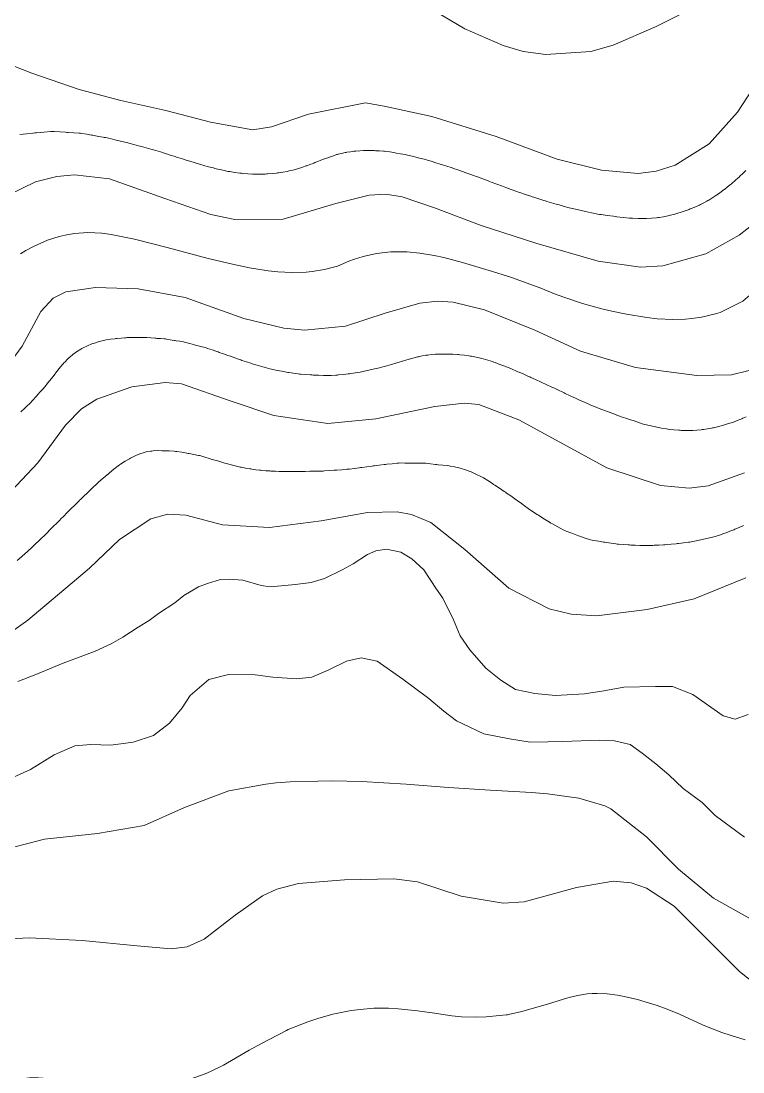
# Model space of a CAD drawing. Header units: metres. Extents: x 548946 to 557077, y 1838800 to 1845419.
# Drawn here: x 554196.6 to 554395.3, y 1841173.8 to 1841462.9 of the extents above; entities that cross this region are included whole.
import ezdxf

# ---------------------------------------------------------------- set-up
doc = ezdxf.new("R2010")
doc.units = ezdxf.units.M
doc.header["$LTSCALE"] = 28
doc.layers.add('1', color=7, linetype='Continuous', lineweight=13)
doc.layers.add('2', color=7, linetype='Continuous', lineweight=13)

msp = doc.modelspace()

# ---------------------------------------------------------------- linework, layer by layer
at = {"layer": '1'}
for points in [[(554191.89, 1841451.59), (554199.59, 1841448.56), (554212.64, 1841444.03), (554224.07, 1841441.01), (554236.46, 1841438.26), (554248.77, 1841435.06), (554260.37, 1841432.93), (554265.52, 1841433.78), (554275.75, 1841437.29), (554291.43, 1841440.4), (554296.57, 1841439.47), (554309.69, 1841436.67), (554327.32, 1841431.12), (554344.16, 1841424.91), (554356.31, 1841421.84), (554366.42, 1841421), (554371.41, 1841421.58), (554376.62, 1841423.24), (554385.96, 1841429.14), (554393.76, 1841437.87), (554403.4, 1841452.56)], [(554255.48, 1841421.25), (554254.07, 1841421.47), (554253.67, 1841421.54), (554253.27, 1841421.61), (554251.8, 1841421.93), (554250.34, 1841422.28), (554249.95, 1841422.37), (554249.56, 1841422.47), (554248.18, 1841422.81), (554246.8, 1841423.18), (554246.4, 1841423.3), (554246.01, 1841423.41), (554244.55, 1841423.86), (554243.11, 1841424.32), (554242.72, 1841424.44), (554242.34, 1841424.56), (554241.04, 1841424.96), (554239.76, 1841425.36), (554239.4, 1841425.48), (554239.04, 1841425.59), (554237.71, 1841426.03), (554236.38, 1841426.46), (554236.01, 1841426.58), (554235.65, 1841426.69), (554234.35, 1841427.08), (554233.05, 1841427.46), (554232.69, 1841427.57), (554232.34, 1841427.67), (554231.04, 1841428.04), (554229.74, 1841428.4), (554229.37, 1841428.5), (554229, 1841428.6), (554227.67, 1841428.95), (554226.34, 1841429.29), (554225.98, 1841429.38), (554225.63, 1841429.47), (554224.36, 1841429.77), (554222.41, 1841430.24), (554221.15, 1841430.54), (554219.89, 1841430.82), (554219.55, 1841430.89), (554219.21, 1841430.96), (554217.98, 1841431.18), (554216.74, 1841431.4), (554216.39, 1841431.46), (554216.04, 1841431.53), (554214.73, 1841431.77), (554213.37, 1841431.99), (554212.99, 1841432.04), (554212.59, 1841432.08), (554211.14, 1841432.17), (554209.65, 1841432.24), (554209.24, 1841432.27), (554208.83, 1841432.3), (554207.35, 1841432.45), (554205.76, 1841432.54), (554205.29, 1841432.54), (554204.8, 1841432.52), (554202.89, 1841432.37), (554200.94, 1841432.16), (554200.42, 1841432.11), (554199.91, 1841432.05), (554198.14, 1841431.88), (554196.32, 1841431.65)], [(554327.53, 1841418.01), (554325.97, 1841418.6), (554325.55, 1841418.76), (554325.13, 1841418.91), (554323.65, 1841419.47), (554322.21, 1841420), (554321.83, 1841420.15), (554321.44, 1841420.29), (554320.08, 1841420.78), (554318.76, 1841421.25), (554318.4, 1841421.38), (554318.05, 1841421.5), (554316.8, 1841421.94), (554315.6, 1841422.36), (554315.27, 1841422.47), (554314.95, 1841422.58), (554313.79, 1841422.97), (554312.63, 1841423.34), (554312.3, 1841423.44), (554311.97, 1841423.55), (554310.73, 1841423.93), (554309.47, 1841424.31), (554309.13, 1841424.41), (554308.78, 1841424.51), (554307.55, 1841424.86), (554306.3, 1841425.19), (554305.94, 1841425.28), (554305.59, 1841425.37), (554304.28, 1841425.7), (554302.98, 1841426.01), (554302.63, 1841426.09), (554302.29, 1841426.16), (554301.06, 1841426.39), (554299.88, 1841426.59), (554299.56, 1841426.64), (554299.23, 1841426.69), (554298.09, 1841426.88), (554296.95, 1841427.03), (554296.64, 1841427.06), (554296.33, 1841427.09), (554295.22, 1841427.17), (554294.12, 1841427.23), (554293.83, 1841427.24), (554293.53, 1841427.25), (554292.5, 1841427.29), (554291.47, 1841427.3), (554291.18, 1841427.29), (554290.89, 1841427.28), (554289.82, 1841427.23), (554288.76, 1841427.14), (554288.48, 1841427.11), (554288.2, 1841427.07), (554287.24, 1841426.95), (554286.31, 1841426.79), (554286.05, 1841426.75), (554285.79, 1841426.7), (554284.85, 1841426.5), (554283.92, 1841426.28), (554283.68, 1841426.21), (554283.43, 1841426.14), (554282.58, 1841425.86), (554281.75, 1841425.57), (554281.52, 1841425.48), (554281.29, 1841425.4), (554280.45, 1841425.11), (554279.61, 1841424.8), (554279.37, 1841424.72), (554279.14, 1841424.62), (554278.31, 1841424.28), (554277.47, 1841423.94), (554277.24, 1841423.84), (554277, 1841423.75), (554276.14, 1841423.43), (554275.27, 1841423.11), (554275.03, 1841423.02), (554274.78, 1841422.93), (554273.88, 1841422.62), (554272.95, 1841422.31), (554272.69, 1841422.24), (554272.42, 1841422.16), (554271.44, 1841421.9), (554270.42, 1841421.66), (554270.12, 1841421.59), (554269.82, 1841421.53), (554268.7, 1841421.33), (554267.54, 1841421.15), (554267.21, 1841421.11), (554266.89, 1841421.07), (554265.71, 1841420.94), (554264.49, 1841420.84), (554264.14, 1841420.82), (554263.78, 1841420.8), (554262.46, 1841420.76), (554261.11, 1841420.76), (554260.74, 1841420.77), (554260.36, 1841420.79), (554259, 1841420.87), (554257.63, 1841421), (554257.25, 1841421.04), (554256.87, 1841421.08), (554255.48, 1841421.25)], [(554189.79, 1841413.44), (554200.64, 1841418.66), (554206.45, 1841420.12), (554211.31, 1841420.55), (554221.02, 1841419.51), (554236.19, 1841414.09), (554248.86, 1841409.67), (554255.42, 1841408.32), (554268.75, 1841408.41), (554283.28, 1841412.67), (554292.42, 1841415.02), (554297.02, 1841415.25), (554301.54, 1841414.55), (554310.41, 1841411.47), (554323.21, 1841406.62), (554338.31, 1841401.77), (554355.42, 1841396.88), (554367.11, 1841395.19), (554373.22, 1841395.57), (554385.01, 1841398.87), (554394.2, 1841403.95), (554398.45, 1841407.29)], [(554396.04, 1841421.74), (554395.23, 1841420.96), (554394.41, 1841420.19), (554394.18, 1841419.99), (554393.96, 1841419.78), (554393.14, 1841419.04), (554392.31, 1841418.33), (554392.08, 1841418.13), (554391.85, 1841417.94), (554391, 1841417.26), (554390.16, 1841416.6), (554389.92, 1841416.42), (554389.69, 1841416.24), (554388.85, 1841415.62), (554388, 1841415.02), (554387.77, 1841414.87), (554387.54, 1841414.71), (554386.69, 1841414.17), (554385.84, 1841413.65), (554385.6, 1841413.51), (554385.35, 1841413.37), (554384.46, 1841412.88), (554383.53, 1841412.4), (554383.27, 1841412.28), (554383.01, 1841412.15), (554382.03, 1841411.72), (554381.02, 1841411.31), (554380.73, 1841411.2), (554380.44, 1841411.09), (554379.36, 1841410.7), (554378.25, 1841410.32), (554377.94, 1841410.22), (554377.62, 1841410.12), (554376.47, 1841409.78), (554375.29, 1841409.47), (554374.96, 1841409.39), (554374.62, 1841409.32), (554373.41, 1841409.07), (554372.16, 1841408.86), (554371.8, 1841408.82), (554371.44, 1841408.78), (554370.09, 1841408.67), (554368.68, 1841408.61), (554368.29, 1841408.59), (554367.89, 1841408.59), (554366.44, 1841408.58), (554364.91, 1841408.63), (554364.47, 1841408.66), (554364.01, 1841408.69), (554362.31, 1841408.86), (554360.57, 1841409.07), (554360.09, 1841409.12), (554359.62, 1841409.18), (554357.94, 1841409.39), (554356.27, 1841409.64), (554355.81, 1841409.72), (554355.34, 1841409.8), (554353.63, 1841410.13), (554351.97, 1841410.49), (554351.53, 1841410.59), (554351.11, 1841410.68), (554349.65, 1841411.01), (554348.25, 1841411.35), (554347.86, 1841411.44), (554347.47, 1841411.54), (554346.06, 1841411.92), (554344.67, 1841412.31), (554344.29, 1841412.41), (554343.91, 1841412.52), (554342.59, 1841412.91), (554341.26, 1841413.3), (554340.89, 1841413.42), (554340.51, 1841413.53), (554339.12, 1841413.96), (554337.7, 1841414.42), (554337.3, 1841414.55), (554336.9, 1841414.68), (554335.42, 1841415.18), (554333.91, 1841415.71), (554333.49, 1841415.85), (554333.07, 1841416), (554331.53, 1841416.55), (554329.98, 1841417.11), (554329.54, 1841417.27), (554329.11, 1841417.43), (554327.53, 1841418.01)], [(554375.94, 1841380.82), (554371.68, 1841381.02), (554368.85, 1841381.32), (554363.23, 1841382.23), (554359.16, 1841383.09), (554356.47, 1841383.75), (554351.13, 1841385.24), (554345.97, 1841386.93), (554343.41, 1841387.87), (554339.61, 1841389.37), (554330.83, 1841392.58), (554330.45, 1841392.71), (554326.37, 1841394.04), (554318.13, 1841396.45), (554312.94, 1841397.81), (554310.32, 1841398.4), (554306.34, 1841399.06), (554302.81, 1841399.38), (554301.04, 1841399.44), (554298.39, 1841399.38), (554294.46, 1841398.96), (554290.8, 1841398.17), (554288.4, 1841397.42), (554286.82, 1841396.83), (554283.69, 1841395.44), (554282.65, 1841395.15), (554280.14, 1841394.57), (554276.75, 1841394.02), (554275.04, 1841393.84), (554271.18, 1841393.69), (554267.25, 1841393.89), (554264.64, 1841394.18), (554259.46, 1841395.03), (554255.66, 1841395.81), (554248.12, 1841397.6), (554236.81, 1841400.63), (554227.85, 1841402.88), (554226.51, 1841403.19), (554221.46, 1841404.17), (554218.91, 1841404.51), (554215.06, 1841404.69), (554213.79, 1841404.65), (554211.27, 1841404.43), (554208.76, 1841404), (554207.11, 1841403.61), (554203.88, 1841402.58), (554200.28, 1841401), (554197.98, 1841399.74), (554196.49, 1841398.82)], [(554397.19, 1841387.48), (554395.26, 1841385.8), (554388.94, 1841382.68), (554387.71, 1841382.31), (554383.85, 1841381.44), (554381.23, 1841381.08), (554379.47, 1841380.92), (554375.94, 1841380.82)], [(554207.5, 1841367.75), (554208.24, 1841368.63), (554208.45, 1841368.86), (554208.66, 1841369.1), (554209.46, 1841369.92), (554210.34, 1841370.72), (554210.6, 1841370.93), (554210.87, 1841371.15), (554211.93, 1841371.93), (554213.06, 1841372.65), (554213.39, 1841372.84), (554213.71, 1841373.01), (554214.9, 1841373.58), (554216.13, 1841374.07), (554216.48, 1841374.2), (554216.83, 1841374.32), (554218.11, 1841374.71), (554219.38, 1841375.04), (554219.73, 1841375.11), (554220.07, 1841375.18), (554221.28, 1841375.36), (554222.44, 1841375.5), (554222.76, 1841375.54), (554223.07, 1841375.57), (554224.16, 1841375.69), (554225.23, 1841375.78), (554225.52, 1841375.79), (554225.82, 1841375.8), (554226.9, 1841375.82), (554227.97, 1841375.82), (554228.26, 1841375.82), (554228.55, 1841375.82), (554229.58, 1841375.84), (554230.61, 1841375.84), (554230.91, 1841375.84), (554231.21, 1841375.82), (554232.31, 1841375.75), (554233.41, 1841375.66), (554233.71, 1841375.63), (554234, 1841375.61), (554235.03, 1841375.56), (554236.05, 1841375.48), (554236.34, 1841375.45), (554236.63, 1841375.41), (554237.71, 1841375.24), (554238.77, 1841375.05), (554239.06, 1841375), (554239.34, 1841374.96), (554240.33, 1841374.8), (554241.34, 1841374.62), (554241.64, 1841374.56), (554241.95, 1841374.49), (554243.12, 1841374.2), (554244.32, 1841373.87), (554244.65, 1841373.78), (554244.97, 1841373.69), (554246.12, 1841373.39), (554247.27, 1841373.06), (554247.61, 1841372.96), (554247.94, 1841372.85), (554249.21, 1841372.43), (554250.48, 1841371.99), (554250.83, 1841371.87), (554251.17, 1841371.75), (554252.37, 1841371.34), (554253.57, 1841370.92), (554253.91, 1841370.8), (554254.25, 1841370.68), (554255.49, 1841370.23), (554256.74, 1841369.78), (554257.08, 1841369.66), (554257.42, 1841369.55), (554258.64, 1841369.13), (554259.87, 1841368.74), (554260.21, 1841368.63), (554260.56, 1841368.52), (554261.85, 1841368.13), (554263.14, 1841367.76), (554263.49, 1841367.66), (554263.85, 1841367.57), (554265.12, 1841367.24), (554266.39, 1841366.95), (554266.74, 1841366.87), (554267.09, 1841366.79), (554268.37, 1841366.54), (554269.65, 1841366.31), (554270, 1841366.25), (554270.35, 1841366.2), (554271.62, 1841366), (554272.9, 1841365.84), (554273.26, 1841365.8), (554273.62, 1841365.76), (554274.94, 1841365.64), (554276.29, 1841365.55), (554276.67, 1841365.53), (554277.05, 1841365.51), (554278.44, 1841365.44), (554279.83, 1841365.4), (554280.21, 1841365.4), (554280.59, 1841365.4), (554281.95, 1841365.43)], [(554281.95, 1841365.43), (554283.29, 1841365.5), (554283.66, 1841365.52), (554284.02, 1841365.55), (554285.34, 1841365.66), (554286.65, 1841365.81), (554287.02, 1841365.85), (554287.38, 1841365.9), (554288.68, 1841366.1), (554289.97, 1841366.34), (554290.32, 1841366.41), (554290.67, 1841366.48), (554291.91, 1841366.76), (554293.17, 1841367.06), (554293.53, 1841367.14), (554293.89, 1841367.23), (554295.23, 1841367.54), (554296.57, 1841367.87), (554296.93, 1841367.97), (554297.29, 1841368.06), (554298.52, 1841368.42), (554299.72, 1841368.78), (554300.06, 1841368.88), (554300.4, 1841368.98), (554301.62, 1841369.33), (554302.8, 1841369.67), (554303.11, 1841369.76), (554303.42, 1841369.84), (554304.46, 1841370.15), (554305.46, 1841370.42), (554305.74, 1841370.49), (554306.02, 1841370.55), (554307.02, 1841370.77), (554308.02, 1841370.94), (554308.3, 1841370.99), (554308.58, 1841371.03), (554309.61, 1841371.16), (554310.67, 1841371.25), (554310.97, 1841371.27), (554311.27, 1841371.28), (554312.4, 1841371.29), (554313.57, 1841371.27), (554313.9, 1841371.26), (554314.23, 1841371.25), (554315.45, 1841371.22), (554316.69, 1841371.15), (554317.03, 1841371.13), (554317.37, 1841371.1), (554318.62, 1841370.96), (554319.86, 1841370.78), (554320.21, 1841370.72), (554320.56, 1841370.67), (554321.82, 1841370.44), (554323.09, 1841370.16), (554323.44, 1841370.08), (554323.79, 1841369.99), (554325.05, 1841369.63), (554326.33, 1841369.22), (554326.69, 1841369.09), (554327.05, 1841368.96), (554328.38, 1841368.46), (554329.72, 1841367.93), (554330.08, 1841367.78), (554330.44, 1841367.64), (554331.72, 1841367.12), (554332.98, 1841366.59), (554333.33, 1841366.44), (554333.69, 1841366.29), (554334.97, 1841365.72), (554336.25, 1841365.15), (554336.59, 1841365), (554336.94, 1841364.84), (554338.17, 1841364.28), (554341.29, 1841362.86), (554342.53, 1841362.29), (554342.88, 1841362.13), (554343.22, 1841361.97), (554344.47, 1841361.37), (554345.71, 1841360.77), (554346.04, 1841360.61), (554346.37, 1841360.46), (554347.54, 1841359.91), (554348.69, 1841359.38), (554349.01, 1841359.23), (554349.33, 1841359.09), (554350.51, 1841358.56), (554351.67, 1841358.04), (554351.99, 1841357.9), (554352.3, 1841357.76), (554353.42, 1841357.27), (554354.56, 1841356.79), (554354.88, 1841356.66), (554355.22, 1841356.53), (554356.45, 1841356.07), (554357.73, 1841355.6), (554358.08, 1841355.47), (554358.44, 1841355.33), (554359.72, 1841354.81), (554361.02, 1841354.31), (554361.37, 1841354.18), (554361.73, 1841354.05)], [(554196.62, 1841355.43), (554197.59, 1841356.32), (554198.52, 1841357.2), (554198.77, 1841357.45), (554199.02, 1841357.7), (554199.9, 1841358.61), (554200.74, 1841359.54), (554200.97, 1841359.79), (554201.2, 1841360.04), (554202.03, 1841360.95), (554202.82, 1841361.86), (554203.03, 1841362.1), (554203.24, 1841362.35), (554203.96, 1841363.24), (554204.66, 1841364.12), (554204.85, 1841364.37), (554205.04, 1841364.61), (554205.73, 1841365.49), (554206.41, 1841366.37), (554206.6, 1841366.62), (554206.79, 1841366.87), (554207.5, 1841367.75)], [(554190.97, 1841330.46), (554201.22, 1841341.36), (554208.86, 1841351.75), (554213.28, 1841356.21), (554217.48, 1841358.89), (554227.16, 1841362.26), (554236.32, 1841363.44), (554240.82, 1841363.11), (554254.47, 1841358.36), (554266.17, 1841354.37), (554281.07, 1841352.22), (554294.26, 1841353.44), (554310.47, 1841356.91), (554318.59, 1841357.75), (554322.6, 1841357.42), (554333.6, 1841353.2), (554346.85, 1841345.97), (554357.78, 1841340.02), (554372.59, 1841335.13), (554380.43, 1841334.39), (554385.68, 1841335.03), (554395.69, 1841338.6)], [(554361.73, 1841354.05), (554363.02, 1841353.62), (554364.3, 1841353.21), (554364.66, 1841353.1), (554365.01, 1841352.98), (554366.29, 1841352.55), (554367.56, 1841352.13), (554367.91, 1841352.03), (554368.26, 1841351.94), (554369.52, 1841351.63), (554370.79, 1841351.35), (554371.15, 1841351.28), (554371.52, 1841351.2), (554372.85, 1841350.93), (554374.21, 1841350.68), (554374.58, 1841350.63), (554374.95, 1841350.58), (554376.28, 1841350.43), (554377.59, 1841350.33), (554377.95, 1841350.31), (554378.3, 1841350.29), (554379.56, 1841350.23), (554380.78, 1841350.22), (554381.12, 1841350.23), (554381.45, 1841350.25), (554382.61, 1841350.34), (554383.75, 1841350.48), (554384.07, 1841350.52), (554384.38, 1841350.56), (554385.49, 1841350.71), (554386.57, 1841350.9), (554386.87, 1841350.96), (554387.17, 1841351.03), (554388.22, 1841351.3), (554389.28, 1841351.59), (554389.57, 1841351.68), (554389.87, 1841351.76), (554390.96, 1841352.07), (554392.04, 1841352.4), (554392.33, 1841352.49), (554392.62, 1841352.59), (554393.64, 1841352.97), (554394.64, 1841353.38), (554394.91, 1841353.5), (554395.19, 1841353.62), (554396.18, 1841354.06)], [(554227.11, 1841342.81), (554228.22, 1841343.36), (554229.32, 1841343.83), (554229.63, 1841343.94), (554229.94, 1841344.04), (554231.11, 1841344.36), (554232.29, 1841344.58), (554232.62, 1841344.62), (554232.95, 1841344.65), (554234.15, 1841344.72), (554235.37, 1841344.71), (554235.72, 1841344.71), (554236.08, 1841344.7), (554237.39, 1841344.66), (554238.75, 1841344.56), (554239.12, 1841344.52), (554239.5, 1841344.48), (554240.87, 1841344.28), (554242.22, 1841344.04), (554242.58, 1841343.98), (554242.94, 1841343.91), (554244.2, 1841343.68), (554245.42, 1841343.43), (554245.75, 1841343.35), (554246.08, 1841343.27), (554247.24, 1841342.93), (554248.37, 1841342.59), (554248.67, 1841342.5), (554248.97, 1841342.41), (554250, 1841342.11), (554251.04, 1841341.81), (554251.33, 1841341.73), (554251.63, 1841341.64), (554252.73, 1841341.31), (554253.85, 1841340.99), (554254.15, 1841340.9), (554254.46, 1841340.82), (554255.53, 1841340.54), (554256.62, 1841340.28), (554256.93, 1841340.21), (554257.24, 1841340.15), (554258.4, 1841339.92), (554259.56, 1841339.73), (554259.86, 1841339.68), (554260.17, 1841339.63), (554261.23, 1841339.48), (554262.27, 1841339.36), (554262.57, 1841339.33), (554262.87, 1841339.3), (554263.96, 1841339.2), (554265.05, 1841339.13), (554265.35, 1841339.11), (554265.63, 1841339.09), (554266.64, 1841339.05), (554267.63, 1841339.02), (554267.91, 1841339.01), (554268.19, 1841339), (554269.23, 1841338.99), (554270.29, 1841338.98), (554270.58, 1841338.98), (554270.88, 1841338.98), (554271.96, 1841338.98), (554273.07, 1841338.99), (554273.38, 1841338.99), (554273.69, 1841338.99), (554274.84, 1841339.02), (554276.05, 1841339.05), (554276.39, 1841339.06), (554276.74, 1841339.06), (554278.05, 1841339.08), (554279.4, 1841339.11), (554279.77, 1841339.12), (554280.14, 1841339.14), (554281.46, 1841339.23), (554282.8, 1841339.33), (554283.18, 1841339.36), (554283.56, 1841339.39), (554284.94, 1841339.48), (554286.31, 1841339.59), (554286.68, 1841339.63), (554287.05, 1841339.66), (554288.37, 1841339.82), (554289.68, 1841340), (554290.04, 1841340.05), (554290.41, 1841340.11), (554291.76, 1841340.3), (554293.12, 1841340.48), (554293.5, 1841340.53), (554293.87, 1841340.57), (554295.21, 1841340.72), (554296.56, 1841340.87), (554296.93, 1841340.92), (554297.31, 1841340.96), (554298.71, 1841341.14), (554300.11, 1841341.29), (554300.5, 1841341.31), (554300.88, 1841341.33), (554302.25, 1841341.32), (554303.63, 1841341.29), (554304.01, 1841341.29), (554304.4, 1841341.29)], [(554195.62, 1841314.53), (554196.77, 1841315.51), (554197.91, 1841316.51), (554198.22, 1841316.79), (554198.52, 1841317.07), (554199.61, 1841318.08), (554200.66, 1841319.08), (554200.94, 1841319.35), (554201.23, 1841319.62), (554202.22, 1841320.57), (554203.19, 1841321.5), (554203.46, 1841321.76), (554203.73, 1841322.03), (554204.68, 1841322.99), (554205.61, 1841323.94), (554205.86, 1841324.2), (554206.11, 1841324.45), (554207, 1841325.33), (554207.88, 1841326.2), (554208.12, 1841326.45), (554208.37, 1841326.7), (554209.27, 1841327.6), (554210.17, 1841328.51), (554211.58, 1841329.92), (554212.5, 1841330.82), (554212.75, 1841331.06), (554213, 1841331.31), (554213.93, 1841332.17), (554214.88, 1841333.07), (554215.15, 1841333.33), (554215.42, 1841333.59), (554216.43, 1841334.6), (554217.47, 1841335.63), (554217.77, 1841335.9), (554218.08, 1841336.18), (554219.21, 1841337.14), (554220.36, 1841338.09), (554220.69, 1841338.36), (554221.01, 1841338.63), (554222.18, 1841339.62), (554223.36, 1841340.57), (554223.69, 1841340.81), (554224.03, 1841341.04), (554225.26, 1841341.81), (554226.46, 1841342.48), (554226.79, 1841342.65), (554227.11, 1841342.81)], [(554304.4, 1841341.29), (554305.82, 1841341.32), (554307.22, 1841341.31), (554307.6, 1841341.29), (554307.98, 1841341.27), (554309.31, 1841341.12), (554310.63, 1841340.93), (554311, 1841340.89), (554311.37, 1841340.85), (554312.72, 1841340.72), (554314.03, 1841340.59), (554314.39, 1841340.54), (554314.73, 1841340.49), (554315.93, 1841340.26), (554317.1, 1841339.98), (554317.43, 1841339.89), (554317.76, 1841339.8), (554318.96, 1841339.43), (554320.16, 1841338.99), (554320.49, 1841338.86), (554320.82, 1841338.72), (554321.99, 1841338.18), (554323.17, 1841337.57), (554323.51, 1841337.39), (554323.84, 1841337.2), (554325.06, 1841336.47), (554326.31, 1841335.68), (554326.66, 1841335.45), (554327.01, 1841335.23), (554328.3, 1841334.38), (554329.57, 1841333.52), (554329.91, 1841333.29), (554330.24, 1841333.06), (554331.39, 1841332.26), (554332.52, 1841331.45), (554332.84, 1841331.23), (554333.16, 1841331), (554334.33, 1841330.14), (554335.51, 1841329.28), (554335.84, 1841329.05), (554336.18, 1841328.82), (554337.39, 1841328), (554338.64, 1841327.19), (554338.99, 1841326.96), (554339.34, 1841326.72), (554340.65, 1841325.87), (554342.02, 1841325.01), (554342.42, 1841324.78), (554342.82, 1841324.55), (554344.31, 1841323.74), (554345.83, 1841322.98), (554346.24, 1841322.79), (554346.66, 1841322.61), (554348.13, 1841322), (554349.59, 1841321.46), (554349.99, 1841321.31), (554350.4, 1841321.16), (554351.88, 1841320.66), (554353.35, 1841320.22), (554353.75, 1841320.12), (554354.15, 1841320.03), (554355.56, 1841319.78), (554356.93, 1841319.58), (554357.3, 1841319.53), (554357.67, 1841319.47), (554359, 1841319.27), (554360.31, 1841319.09), (554360.68, 1841319.04), (554361.04, 1841319), (554362.38, 1841318.89), (554363.7, 1841318.8), (554364.06, 1841318.78), (554364.41, 1841318.76), (554365.63, 1841318.68), (554366.84, 1841318.63), (554367.18, 1841318.63), (554367.52, 1841318.62), (554368.8, 1841318.63), (554370.1, 1841318.66), (554370.45, 1841318.67), (554370.81, 1841318.68), (554372.09, 1841318.74), (554373.38, 1841318.82), (554373.75, 1841318.84), (554374.12, 1841318.87), (554375.49, 1841319), (554376.86, 1841319.13), (554377.24, 1841319.17), (554377.61, 1841319.21), (554378.94, 1841319.34), (554380.27, 1841319.51), (554380.64, 1841319.56), (554381.01, 1841319.63), (554382.37, 1841319.91), (554383.71, 1841320.2), (554384.07, 1841320.28), (554384.43, 1841320.36), (554385.69, 1841320.62), (554386.92, 1841320.9), (554387.26, 1841320.99), (554387.6, 1841321.09)], [(554396.06, 1841309.74), (554381.86, 1841303.94), (554368.88, 1841301.03), (554354.92, 1841299.29), (554347.96, 1841299.7), (554341.93, 1841301.18), (554330.84, 1841306.88), (554318.74, 1841317.56), (554309.36, 1841324.92), (554304.05, 1841327.2), (554300.11, 1841327.91), (554291.94, 1841327.69), (554279.17, 1841325.38), (554265.04, 1841323.61), (554252.04, 1841324.28), (554241.95, 1841326.97), (554237.03, 1841327.28), (554232.34, 1841325.98), (554223.7, 1841320.3), (554215.51, 1841312.38), (554211.87, 1841309.35), (554198.51, 1841298.06), (554190.08, 1841292.17)], [(554387.6, 1841321.09), (554388.8, 1841321.49), (554389.97, 1841321.93), (554390.28, 1841322.04), (554390.59, 1841322.16), (554391.68, 1841322.56), (554392.74, 1841322.97), (554393.03, 1841323.09), (554393.32, 1841323.21), (554394.36, 1841323.68), (554395.38, 1841324.17)], [(554194.58, 1841254.95), (554199.21, 1841256.97), (554205.72, 1841261.08), (554211.44, 1841263.52), (554215.84, 1841263.93), (554221.31, 1841263.75), (554227.53, 1841264.53), (554233.04, 1841266.37), (554237.49, 1841269.8), (554240.98, 1841273.96), (554243.14, 1841277.39), (554248.33, 1841281.77), (554253.75, 1841283.17), (554261.08, 1841283.08), (554265.9, 1841282.39), (554272.41, 1841281.92), (554276.65, 1841282.45), (554281.16, 1841284.3), (554286.15, 1841286.79), (554290.2, 1841287.73), (554294.61, 1841286.85), (554301.69, 1841281.85), (554308.81, 1841276.57), (554312.98, 1841273.08), (554316.48, 1841270.36), (554323.95, 1841266.85), (554331.01, 1841265.44), (554336.71, 1841264.57), (554341.59, 1841264.61), (554345.74, 1841264.7), (554355.73, 1841265.09), (554359.92, 1841264.9), (554364.21, 1841263.85), (554367.51, 1841261.54), (554371.33, 1841258.58), (554374.86, 1841255.57), (554378.78, 1841251.76), (554383.99, 1841247.97), (554387.59, 1841244.4), (554395.67, 1841238.38)], [(554190.29, 1841234.56), (554203.07, 1841237.88), (554217.7, 1841239.39), (554230.55, 1841241.65), (554241.61, 1841246.54), (554253.85, 1841251.14), (554263.98, 1841253.02), (554266.86, 1841253.32), (554270.67, 1841253.6), (554278.3, 1841253.85), (554282.31, 1841253.86), (554290.32, 1841253.68), (554302.59, 1841253.01), (554314.24, 1841252.1), (554325.68, 1841251.33), (554337.1, 1841250.69), (554341.45, 1841250.29), (554350.11, 1841249.16), (554357.29, 1841247), (554358.86, 1841246.24), (554368.71, 1841238.49), (554377.52, 1841229.59), (554387.15, 1841221.59), (554397.13, 1841216.04)], [(554189.93, 1841210.29), (554198.88, 1841210.67), (554213.48, 1841210), (554228.62, 1841208.52), (554237.93, 1841207.7), (554242.34, 1841208.28), (554247, 1841210.34), (554255.58, 1841216.96), (554263.03, 1841222.24), (554267.02, 1841224.14), (554272.94, 1841225.69), (554285.59, 1841226.65), (554299.16, 1841226.97), (554305.7, 1841226.09), (554317.73, 1841222.14), (554329.26, 1841220.28), (554335.02, 1841220.63), (554349.47, 1841224.56), (554359.58, 1841226.33), (554364.52, 1841225.87), (554368.71, 1841224.4), (554376.37, 1841219.46), (554386.38, 1841209.38), (554394.26, 1841201.47), (554398.71, 1841198.01)], [(554248.76, 1841173.91), (554252.37, 1841175.73), (554259.41, 1841179.81), (554262.79, 1841181.68), (554269.63, 1841185.24), (554270.13, 1841185.46), (554275.52, 1841187.6), (554278.27, 1841188.53), (554282.46, 1841189.69), (554287.42, 1841190.69), (554289.93, 1841191.03), (554293.7, 1841191.32), (554297.73, 1841191.35), (554300.41, 1841191.22), (554305.76, 1841190.66), (554309.78, 1841190.04), (554315.14, 1841189.24), (554317.82, 1841188.97), (554321.91, 1841188.86), (554324.65, 1841188.96), (554330.15, 1841189.5), (554330.45, 1841189.56), (554330.75, 1841189.62), (554334.46, 1841190.47), (554341.78, 1841192.6), (554347.07, 1841194.2), (554349.74, 1841194.84), (554352.43, 1841195.28), (554353.78, 1841195.4), (554355.16, 1841195.44), (554357.93, 1841195.31), (554360.71, 1841194.94), (554362.55, 1841194.58), (554366.2, 1841193.71), (554371.42, 1841192.19), (554373.99, 1841191.29), (554377.78, 1841189.73), (554384.09, 1841186.82), (554384.35, 1841186.71), (554389.42, 1841184.71), (554391.99, 1841183.81), (554395.89, 1841182.64)], [(554196.45, 1841171.93), (554198.94, 1841172.19), (554200.19, 1841172.24), (554201.45, 1841172.23), (554203.98, 1841172.04), (554206.51, 1841171.68), (554211.55, 1841170.7), (554216.53, 1841169.78), (554219.03, 1841169.42), (554222.78, 1841169.1), (554226.99, 1841169.1), (554229.8, 1841169.29), (554235.41, 1841170.06), (554239.48, 1841170.87), (554241.48, 1841171.37), (554244.45, 1841172.25), (554247.34, 1841173.3), (554248.76, 1841173.91)]]:
    msp.add_lwpolyline(points, dxfattribs=at)
at = {"layer": '2'}
for points in [[(554304.15, 1841469.43), (554318.72, 1841460.77), (554329.25, 1841456.15), (554334.83, 1841454.55), (554341.01, 1841453.66), (554353.41, 1841454.55), (554359.58, 1841456.29), (554371.38, 1841461.39), (554391.47, 1841471.6)], [(554365.66, 1841367.55), (554350.6, 1841372.12), (554337.97, 1841377.85), (554324.15, 1841383.5), (554315.55, 1841385.6), (554311.2, 1841385.86), (554306.35, 1841385.32), (554296.82, 1841382.51), (554285.92, 1841379), (554274.59, 1841377.86), (554268.96, 1841378.38), (554257.97, 1841381.09), (554241.76, 1841386.81), (554228.83, 1841389.21), (554217.16, 1841389.61), (554208.94, 1841388.4), (554205.47, 1841386.71), (554202.1, 1841383.03), (554196.95, 1841373.45), (554193.93, 1841369.32)], [(554579.17, 1841318.1), (554568.38, 1841327.51), (554564.08, 1841329.7), (554554.61, 1841332.1), (554537.29, 1841331.79), (554523.66, 1841330.66), (554510.11, 1841332.26), (554497.57, 1841336.14), (554481.45, 1841344.6), (554469.25, 1841353.83), (554456.69, 1841365.89), (554446.5, 1841377.38), (554441.68, 1841382.66), (554437.74, 1841385.47), (554430.34, 1841387.81), (554426.38, 1841387.92), (554417.72, 1841385.47), (554414.1, 1841382.94), (554406.4, 1841373.37), (554400.21, 1841368.34), (554396.62, 1841366.69), (554392.07, 1841365.6), (554382.58, 1841365.36), (554365.66, 1841367.55)], [(554195.76, 1841281.2), (554200.72, 1841283.16), (554208.25, 1841286.22), (554212.88, 1841288.02), (554217.06, 1841289.54), (554221.42, 1841291.55), (554224.62, 1841293.43), (554228.91, 1841296.13), (554231.88, 1841297.99), (554234.48, 1841299.92), (554238.98, 1841302.89), (554241.46, 1841304.92), (554245.43, 1841307.24), (554247.91, 1841308.22), (554251.55, 1841309.32), (554253.9, 1841309.35), (554257.69, 1841309.06), (554262.67, 1841307.61), (554265.17, 1841307.3), (554269.25, 1841307.63), (554272.04, 1841307.94), (554276.45, 1841308.42), (554280.09, 1841309.53), (554284.99, 1841311.95), (554287.99, 1841313.57), (554291.94, 1841316.12), (554294.29, 1841317.2), (554297.18, 1841317.64), (554301.15, 1841316.78), (554304.17, 1841315), (554307.44, 1841311.95), (554310.97, 1841306.58), (554312.65, 1841304.18), (554315.66, 1841298.17), (554317.44, 1841293.78), (554320.09, 1841289.96), (554324.52, 1841284.92), (554328.65, 1841281.61), (554332.7, 1841279), (554337.99, 1841277.94), (554343.69, 1841277.39), (554351.63, 1841277.8), (554356.95, 1841278.62), (554362.47, 1841279.7), (554371.15, 1841279.85), (554375.89, 1841279.85), (554381.5, 1841277.69), (554389.79, 1841271.78), (554393.07, 1841270.84), (554396.68, 1841272.18)]]:
    msp.add_lwpolyline(points, dxfattribs=at)

doc.saveas('drawing.dxf')
